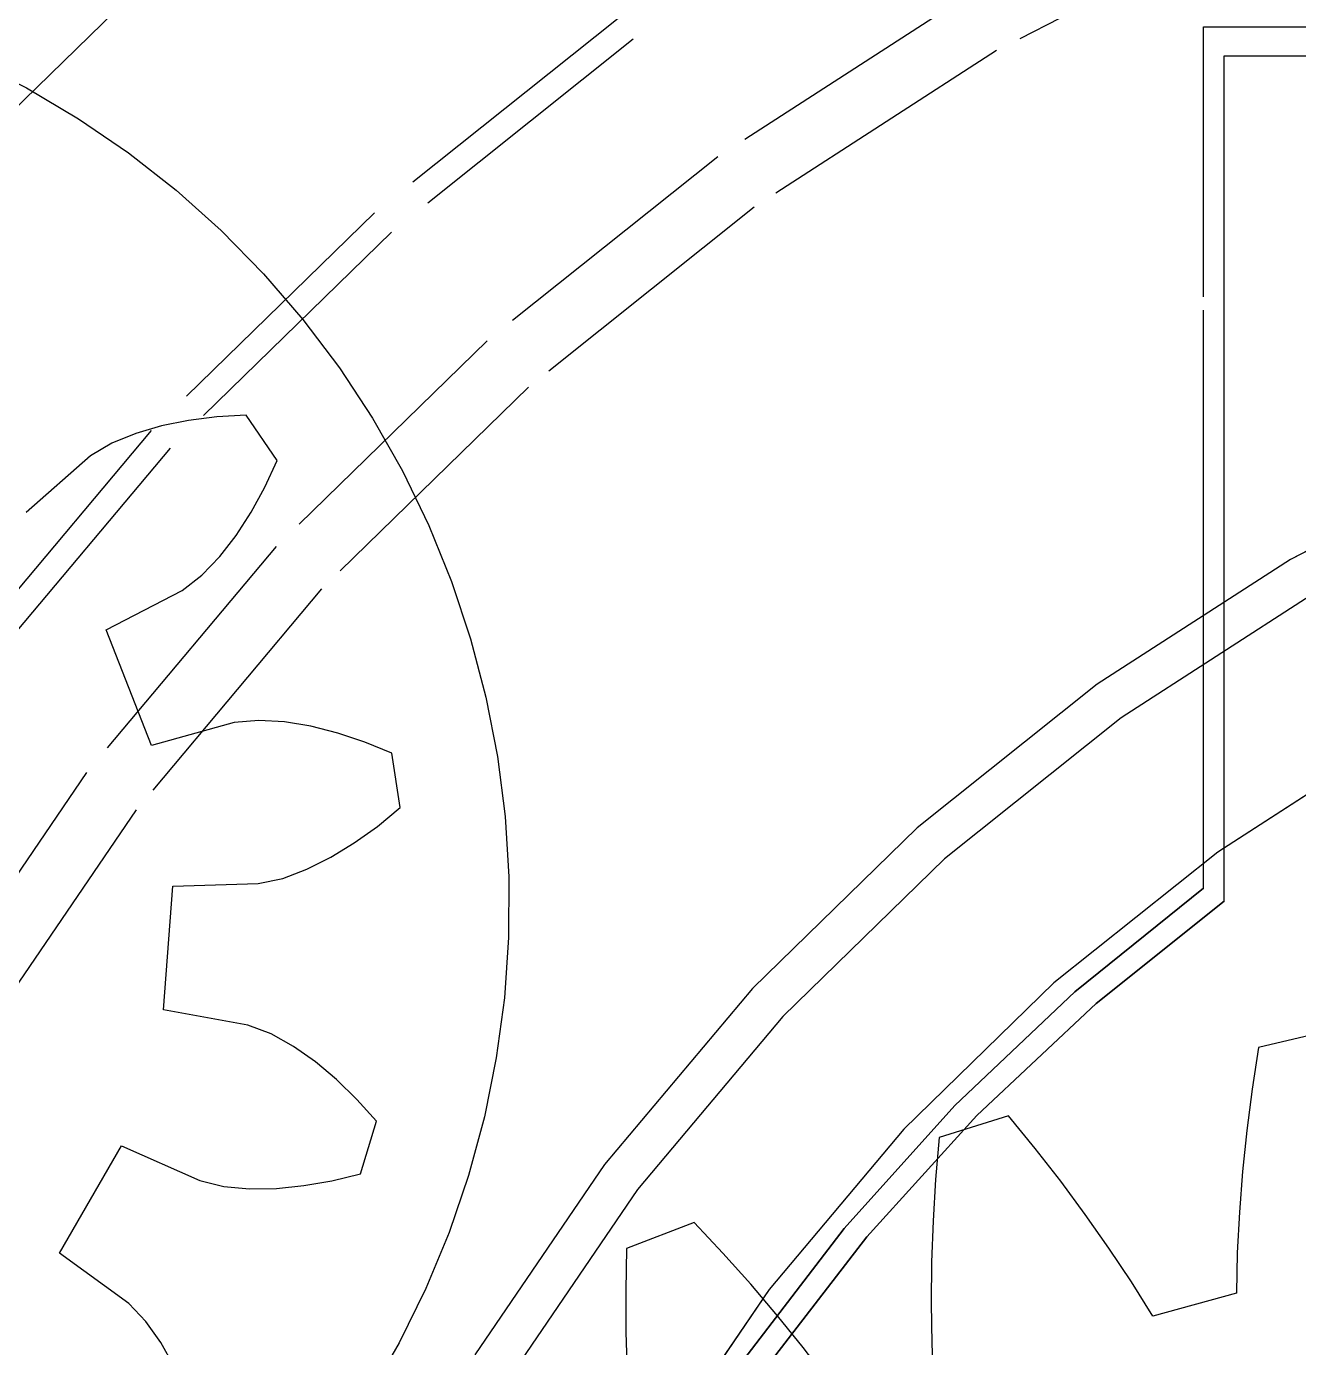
# Model space of a CAD drawing. Header units: millimetres. Extents: x -9 to 243, y -53 to 196.
# Drawn here: x 13.56 to 19.71, y 151.55 to 157.94 of the extents above; entities that cross this region are included whole.
import ezdxf

# ---------------------------------------------------------------- set-up
doc = ezdxf.new("R2010")
doc.units = ezdxf.units.MM
doc.linetypes.add('DASHED', pattern=[1.524, 1.27, -0.254])
doc.layers.add('HIDDEN', color=8, linetype='DASHED')
doc.layers.add('VISIBLE', color=7, linetype='CONTINUOUS')

msp = doc.modelspace()

# ---------------------------------------------------------------- linework, layer by layer
at = {"layer": 'HIDDEN'}
for points in [[(32.86872, 160.56086), (31.3512, 161.24559), (29.77304, 161.77582), (28.14992, 162.14629), (26.49799, 162.3533), (24.83366, 162.39481), (23.17346, 162.27039), (21.5339, 161.9813), (19.93127, 161.53039), (18.38151, 160.92215), (16.9, 160.16262), (15.50148, 159.25936), (14.19985, 158.22135), (13.00803, 157.05888)], [(32.86872, 160.56086), (31.3512, 161.24559), (29.77304, 161.77582), (28.14992, 162.14629), (26.49799, 162.3533), (24.83366, 162.39481), (23.17346, 162.27039), (21.5339, 161.9813), (19.93127, 161.53039), (18.38151, 160.92215), (16.9, 160.16262), (15.50148, 159.25936), (14.19985, 158.22135), (13.00803, 157.05888)], [(32.86872, 160.56086), (31.3512, 161.24559), (29.77304, 161.77582), (28.14992, 162.14629), (26.49799, 162.3533), (24.83366, 162.39481), (23.17346, 162.27039), (21.5339, 161.9813), (19.93127, 161.53039), (18.38151, 160.92215), (16.9, 160.16262), (15.50148, 159.25936), (14.19985, 158.22135), (13.00803, 157.05888)], [(32.86872, 160.56086), (31.3512, 161.24559), (29.77304, 161.77582), (28.14992, 162.14629), (26.49799, 162.3533), (24.83366, 162.39481), (23.17346, 162.27039), (21.5339, 161.9813), (19.93127, 161.53039), (18.38151, 160.92215), (16.9, 160.16262), (15.50148, 159.25936), (14.19985, 158.22135), (13.00803, 157.05888)], [(32.14985, 159.15866), (30.77551, 159.77878), (29.34626, 160.25898), (27.8763, 160.59449), (26.38024, 160.78197), (24.87294, 160.81956), (23.36939, 160.70689), (21.88453, 160.44507), (20.43312, 160.0367), (19.02959, 159.48586), (17.68787, 158.798), (16.42131, 157.97996), (15.24249, 157.03989), (14.16313, 155.98711), (13.19396, 154.8321)], [(32.09316, 159.04808), (30.73012, 159.66311), (29.31261, 160.13936), (27.85472, 160.47212), (26.37095, 160.65806), (24.87604, 160.69534), (23.38484, 160.58359), (21.91219, 160.32392), (20.4727, 159.91891), (19.08069, 159.37259), (17.75, 158.69038), (16.49384, 157.87907), (15.32471, 156.94672), (14.25422, 155.90259), (13.29301, 154.75707)], [(33.00841, 157.71237), (31.77381, 158.42517), (30.47438, 159.01149), (29.12302, 159.46553), (27.73317, 159.78275), (26.31864, 159.96001), (24.89349, 159.99556), (23.47189, 159.88902), (22.06795, 159.64147), (20.69564, 159.25536), (19.36859, 158.73453), (18.1, 158.08416), (16.90247, 157.31071), (15.78789, 156.42187), (14.76736, 155.42647), (13.85101, 154.3344), (13.04794, 153.15652)], [(33.00841, 157.71237), (31.77381, 158.42517), (30.47438, 159.01149), (29.12302, 159.46553), (27.73317, 159.78275), (26.31864, 159.96001), (24.89349, 159.99556), (23.47189, 159.88902), (22.06795, 159.64147), (20.69564, 159.25536), (19.36859, 158.73453), (18.1, 158.08416), (16.90247, 157.31071), (15.78789, 156.42187), (14.76736, 155.42647), (13.85101, 154.3344), (13.04794, 153.15652)], [(32.84565, 157.46036), (31.63695, 158.15821), (30.36477, 158.73223), (29.04177, 159.17674), (27.68107, 159.48731), (26.29622, 159.66085), (24.90097, 159.69565), (23.50919, 159.59135), (22.13471, 159.34899), (20.79119, 158.97098), (19.49198, 158.46108), (18.25, 157.82436), (17.07759, 157.06713), (15.9864, 156.19694), (14.98727, 155.22242), (14.09014, 154.15326), (13.30393, 153.00009)], [(32.84565, 157.46036), (31.63695, 158.15821), (30.36477, 158.73223), (29.04177, 159.17674), (27.68107, 159.48731), (26.29622, 159.66085), (24.90097, 159.69565), (23.50919, 159.59135), (22.13471, 159.34899), (20.79119, 158.97098), (19.49198, 158.46108), (18.25, 157.82436), (17.07759, 157.06713), (15.9864, 156.19694), (14.98727, 155.22242), (14.09014, 154.15326), (13.30393, 153.00009)], [(19.25, 155.10987), (19.25, 157.94)], [(19.25, 153.77487), (19.25, 157.94)], [(19.25, 157.94), (31.25, 157.94)], [(19.25, 157.94), (31.25, 157.94)], [(13.2996, 157.77641), (13.56028, 157.64404), (13.81182, 157.49502), (14.05315, 157.32998), (14.28325, 157.14962), (14.50115, 156.9547), (14.70594, 156.74604), (14.89675, 156.52452), (15.07277, 156.29108), (15.23325, 156.0467), (15.37754, 155.79242), (15.505, 155.5293), (15.61511, 155.25846), (15.7074, 154.98105), (15.78148, 154.69822), (15.83704, 154.41118), (15.87384, 154.12114), (15.89173, 153.82933), (15.89064, 153.53696), (15.87056, 153.24529), (15.83159, 152.95553), (15.77388, 152.66892), (15.69768, 152.38666), (15.60331, 152.10994), (15.49117, 151.83994), (15.36174, 151.57779), (15.21556, 151.32459)], [(13.2996, 157.77641), (13.56028, 157.64404), (13.81182, 157.49502), (14.05315, 157.32998), (14.28325, 157.14962), (14.50115, 156.9547), (14.70594, 156.74604), (14.89675, 156.52452), (15.07277, 156.29108), (15.23325, 156.0467), (15.37754, 155.79242), (15.505, 155.5293), (15.61511, 155.25846), (15.7074, 154.98105), (15.78148, 154.69822), (15.83704, 154.41118), (15.87384, 154.12114), (15.89173, 153.82933), (15.89064, 153.53696), (15.87056, 153.24529), (15.83159, 152.95553), (15.77388, 152.66892), (15.69768, 152.38666), (15.60331, 152.10994), (15.49117, 151.83994), (15.36174, 151.57779), (15.21556, 151.32459)], [(19.35, 153.71202), (19.35, 157.8)], [(19.35, 157.8), (31.15, 157.8)], [(32.20815, 154.42524), (31.30482, 155.07469), (30.34131, 155.63097), (29.32721, 156.08855), (28.27258, 156.44289), (27.18791, 156.69045), (26.08399, 156.82879), (24.97177, 156.85653), (23.86232, 156.77339), (22.76667, 156.5802), (21.69569, 156.27887), (20.66004, 155.87241), (19.67, 155.36484), (18.73542, 154.76123), (17.86559, 154.06756), (17.06914, 153.29073), (16.354, 152.43846), (15.72727, 151.51922)], [(32.08345, 154.26887), (31.19631, 154.90668), (30.25007, 155.453), (29.25414, 155.90238), (28.21841, 156.25036), (27.15318, 156.49349), (26.06904, 156.62935), (24.97676, 156.65659), (23.88719, 156.57494), (22.81117, 156.38521), (21.75939, 156.08928), (20.74229, 155.6901), (19.77, 155.19164), (18.85217, 154.59884), (17.99792, 153.9176), (17.21575, 153.15469), (16.51343, 152.3177), (15.89793, 151.41493)], [(14.48013, 156.05356), (14.34352, 156.03621)], [(14.48013, 156.05356), (14.34352, 156.03621)], [(14.62186, 156.06184), (14.48013, 156.05356)], [(14.62186, 156.06184), (14.48013, 156.05356)], [(14.77159, 155.84223), (14.62186, 156.06184)], [(14.77159, 155.84223), (14.62186, 156.06184)], [(14.21278, 156.00961), (14.08884, 155.97332)], [(14.21278, 156.00961), (14.08884, 155.97332)], [(14.34352, 156.03621), (14.21278, 156.00961)], [(14.34352, 156.03621), (14.21278, 156.00961)], [(13.97319, 155.92628), (13.86978, 155.86461)], [(13.97319, 155.92628), (13.86978, 155.86461)], [(14.08884, 155.97332), (13.97319, 155.92628)], [(14.08884, 155.97332), (13.97319, 155.92628)], [(13.86978, 155.86461), (13.55814, 155.59218)], [(13.86978, 155.86461), (13.55814, 155.59218)], [(32.34409, 152.97321), (31.58466, 153.64341), (30.76227, 154.23466), (29.8851, 154.7411), (28.96186, 155.15768), (28.00174, 155.48026), (27.01427, 155.70565), (26.00926, 155.83159), (24.9967, 155.85684), (23.98667, 155.78115), (22.98919, 155.60527), (22.01418, 155.33094), (21.07132, 154.9609), (20.17, 154.49882), (19.31916, 153.94929), (18.52727, 153.31778), (17.80219, 152.61056), (17.15113, 151.83465), (16.58056, 150.99778)], [(14.7121, 155.71332), (14.77159, 155.84223)], [(14.7121, 155.71332), (14.77159, 155.84223)], [(14.64604, 155.5925), (14.7121, 155.71332)], [(14.64604, 155.5925), (14.7121, 155.71332)], [(14.57352, 155.48051), (14.64604, 155.5925)], [(14.57352, 155.48051), (14.64604, 155.5925)], [(14.49445, 155.37839), (14.57352, 155.48051)], [(14.49445, 155.37839), (14.57352, 155.48051)], [(14.40841, 155.28793), (14.49445, 155.37839)], [(14.40841, 155.28793), (14.49445, 155.37839)], [(14.31322, 155.2142), (14.40841, 155.28793)], [(14.31322, 155.2142), (14.40841, 155.28793)], [(13.94578, 155.02363), (14.31322, 155.2142)], [(13.94578, 155.02363), (14.31322, 155.2142)], [(14.16477, 154.46564), (13.94578, 155.02363)], [(14.16477, 154.46564), (13.94578, 155.02363)], [(19.25, 153.89912), (19.25, 154.87178)], [(14.56375, 154.57587), (14.16477, 154.46564)], [(14.56375, 154.57587), (14.16477, 154.46564)], [(14.68367, 154.58656), (14.56375, 154.57587)], [(14.68367, 154.58656), (14.56375, 154.57587)], [(14.80828, 154.57877), (14.68367, 154.58656)], [(14.80828, 154.57877), (14.68367, 154.58656)], [(14.93569, 154.55769), (14.80828, 154.57877)], [(14.93569, 154.55769), (14.80828, 154.57877)], [(15.06503, 154.52493), (14.93569, 154.55769)], [(15.06503, 154.52493), (14.93569, 154.55769)], [(15.19564, 154.48129), (15.06503, 154.52493)], [(15.19564, 154.48129), (15.06503, 154.52493)], [(15.32693, 154.42725), (15.19564, 154.48129)], [(15.32693, 154.42725), (15.19564, 154.48129)], [(15.36654, 154.16442), (15.32693, 154.42725)], [(15.36654, 154.16442), (15.32693, 154.42725)], [(15.25701, 154.07409), (15.36654, 154.16442)], [(15.25701, 154.07409), (15.36654, 154.16442)], [(15.14507, 153.99389), (15.25701, 154.07409)], [(15.14507, 153.99389), (15.25701, 154.07409)], [(15.03114, 153.92446), (15.14507, 153.99389)], [(15.03114, 153.92446), (15.14507, 153.99389)], [(14.9156, 153.86677), (15.03114, 153.92446)], [(14.9156, 153.86677), (15.03114, 153.92446)], [(14.68107, 153.79746), (14.79882, 153.82259)], [(14.68107, 153.79746), (14.79882, 153.82259)], [(14.79882, 153.82259), (14.9156, 153.86677)], [(14.79882, 153.82259), (14.9156, 153.86677)], [(14.22254, 153.18745), (14.26733, 153.7852)], [(14.22254, 153.18745), (14.26733, 153.7852)], [(14.26733, 153.7852), (14.68107, 153.79746)], [(14.26733, 153.7852), (14.68107, 153.79746)], [(19.25, 153.77487), (18.62808, 153.27323), (18.04794, 152.72381), (17.51322, 152.13008), (17.02732, 151.49578), (16.59329, 150.82493), (16.21386, 150.12174), (15.89144, 149.39066), (15.62806, 148.6363), (15.42538, 147.86342), (15.28467, 147.07689), (15.20683, 146.28167), (15.19235, 145.48278), (15.24131, 144.68526), (15.35341, 143.89415), (15.52794, 143.11442), (15.76381, 142.35101), (16.05951, 141.60872), (16.4132, 140.89224), (16.82263, 140.2061), (17.28522, 139.55461), (17.79806, 138.94188)], [(19.35, 153.71202), (18.73173, 153.21762), (18.15472, 152.67563), (17.62262, 152.08949), (17.1388, 151.4629), (16.70633, 150.79983), (16.32794, 150.10448), (16.00603, 149.38124), (15.74263, 148.63471), (15.53942, 147.86959), (15.39767, 147.09075), (15.31829, 146.3031), (15.30178, 145.51163), (15.34824, 144.72136), (15.45739, 143.93728), (15.62851, 143.16436), (15.86055, 142.40748), (16.15202, 141.67146), (16.50108, 140.96093), (16.90552, 140.2804), (17.36278, 139.63417), (17.86997, 139.02635), (18.42387, 138.46077)], [(14.62983, 153.11365), (14.22254, 153.18745)], [(14.62983, 153.11365), (14.22254, 153.18745)], [(14.74252, 153.07125), (14.62983, 153.11365)], [(14.74252, 153.07125), (14.62983, 153.11365)], [(14.8514, 153.01017), (14.74252, 153.07125)], [(14.8514, 153.01017), (14.74252, 153.07125)], [(19.85741, 153.08632), (19.51552, 153.00484)], [(19.85741, 153.08632), (19.51552, 153.00484)], [(14.95705, 152.9359), (14.8514, 153.01017)], [(14.95705, 152.9359), (14.8514, 153.01017)], [(19.51552, 153.00484), (19.48515, 152.80415)], [(19.51552, 153.00484), (19.48515, 152.80415)], [(15.05937, 152.85026), (14.95705, 152.9359)], [(15.05937, 152.85026), (14.95705, 152.9359)], [(15.15811, 152.75427), (15.05937, 152.85026)], [(15.15811, 152.75427), (15.05937, 152.85026)], [(19.48515, 152.80415), (19.45955, 152.6044)], [(19.48515, 152.80415), (19.45955, 152.6044)], [(15.25295, 152.64863), (15.15811, 152.75427)], [(15.25295, 152.64863), (15.15811, 152.75427)], [(18.30742, 152.67391), (17.97173, 152.56978)], [(18.30742, 152.67391), (17.97173, 152.56978)], [(18.43582, 152.51671), (18.30742, 152.67391)], [(18.43582, 152.51671), (18.30742, 152.67391)], [(15.1746, 152.39464), (15.25295, 152.64863)], [(15.1746, 152.39464), (15.25295, 152.64863)], [(19.45955, 152.6044), (19.4389, 152.40567)], [(19.45955, 152.6044), (19.4389, 152.40567)], [(13.71999, 152.01077), (14.01971, 152.52989)], [(13.71999, 152.01077), (14.01971, 152.52989)], [(14.01971, 152.52989), (14.3978, 152.36143)], [(14.01971, 152.52989), (14.3978, 152.36143)], [(17.97173, 152.56978), (17.95484, 152.36751)], [(17.97173, 152.56978), (17.95484, 152.36751)], [(18.55965, 152.35789), (18.43582, 152.51671)], [(18.55965, 152.35789), (18.43582, 152.51671)], [(19.4389, 152.40567), (19.42343, 152.20808)], [(19.4389, 152.40567), (19.42343, 152.20808)], [(14.3978, 152.36143), (14.51479, 152.33298)], [(14.3978, 152.36143), (14.51479, 152.33298)], [(14.7683, 152.32396), (14.90108, 152.33708)], [(14.7683, 152.32396), (14.90108, 152.33708)], [(14.90108, 152.33708), (15.03672, 152.36077)], [(14.90108, 152.33708), (15.03672, 152.36077)], [(15.03672, 152.36077), (15.1746, 152.39464)], [(15.03672, 152.36077), (15.1746, 152.39464)], [(17.95484, 152.36751), (17.94264, 152.16649)], [(17.95484, 152.36751), (17.94264, 152.16649)], [(18.67869, 152.19743), (18.55965, 152.35789)], [(18.67869, 152.19743), (18.55965, 152.35789)], [(14.51479, 152.33298), (14.63917, 152.32211)], [(14.51479, 152.33298), (14.63917, 152.32211)], [(14.63917, 152.32211), (14.7683, 152.32396)], [(14.63917, 152.32211), (14.7683, 152.32396)], [(16.78844, 152.15889), (16.46045, 152.03257)], [(16.78844, 152.15889), (16.46045, 152.03257)], [(16.92705, 152.01062), (16.78844, 152.15889)], [(16.92705, 152.01062), (16.78844, 152.15889)], [(17.94264, 152.16649), (17.93531, 151.96683)], [(17.94264, 152.16649), (17.93531, 151.96683)], [(18.7927, 152.0353), (18.67869, 152.19743)], [(18.7927, 152.0353), (18.67869, 152.19743)], [(19.42343, 152.20808), (19.4134, 152.01172)], [(19.42343, 152.20808), (19.4134, 152.01172)], [(16.46045, 152.03257), (16.45711, 151.82962)], [(16.46045, 152.03257), (16.45711, 151.82962)], [(18.90139, 151.87147), (18.7927, 152.0353)], [(18.90139, 151.87147), (18.7927, 152.0353)], [(14.05493, 151.76757), (13.71999, 152.01077)], [(14.05493, 151.76757), (13.71999, 152.01077)], [(17.06121, 151.86042), (16.92705, 152.01062)], [(17.06121, 151.86042), (16.92705, 152.01062)], [(17.93531, 151.96683), (17.93306, 151.76864)], [(17.93531, 151.96683), (17.93306, 151.76864)], [(19.4134, 152.01172), (19.40921, 151.81675)], [(19.4134, 152.01172), (19.40921, 151.81675)], [(16.45711, 151.82962), (16.45836, 151.62824)], [(16.45711, 151.82962), (16.45836, 151.62824)], [(17.1907, 151.70827), (17.06121, 151.86042)], [(17.1907, 151.70827), (17.06121, 151.86042)], [(19.00436, 151.70585), (18.90139, 151.87147)], [(19.00436, 151.70585), (18.90139, 151.87147)], [(14.13807, 151.68048), (14.05493, 151.76757)], [(14.13807, 151.68048), (14.05493, 151.76757)], [(17.93306, 151.76864), (17.93618, 151.57206)], [(17.93306, 151.76864), (17.93618, 151.57206)], [(19.40921, 151.81675), (19.00436, 151.70585)], [(19.40921, 151.81675), (19.00436, 151.70585)], [(17.31529, 151.55413), (17.1907, 151.70827)], [(17.31529, 151.55413), (17.1907, 151.70827)], [(14.20967, 151.57819), (14.13807, 151.68048)], [(14.20967, 151.57819), (14.13807, 151.68048)], [(14.27263, 151.46544), (14.20967, 151.57819)], [(14.27263, 151.46544), (14.20967, 151.57819)], [(16.45836, 151.62824), (16.46438, 151.42854)], [(16.45836, 151.62824), (16.46438, 151.42854)], [(17.93618, 151.57206), (17.94502, 151.37724)], [(17.93618, 151.57206), (17.94502, 151.37724)], [(17.43468, 151.39792), (17.31529, 151.55413)], [(17.43468, 151.39792), (17.31529, 151.55413)]]:
    msp.add_lwpolyline(points, dxfattribs=at)
at = {"layer": 'VISIBLE'}
for points in [[(19.35, 153.71202), (19.35, 157.8)], [(19.35, 157.8), (31.15, 157.8)], [(32.20815, 154.42524), (31.30482, 155.07469), (30.34131, 155.63097), (29.32721, 156.08855), (28.27258, 156.44289), (27.18791, 156.69045), (26.08399, 156.82879), (24.97177, 156.85653), (23.86232, 156.77339), (22.76667, 156.5802), (21.69569, 156.27887), (20.66004, 155.87241), (19.67, 155.36484), (18.73542, 154.76123), (17.86559, 154.06756), (17.06914, 153.29073), (16.354, 152.43846), (15.72727, 151.51922)], [(32.08345, 154.26887), (31.19631, 154.90668), (30.25007, 155.453), (29.25414, 155.90238), (28.21841, 156.25036), (27.15318, 156.49349), (26.06904, 156.62935), (24.97676, 156.65659), (23.88719, 156.57494), (22.81117, 156.38521), (21.75939, 156.08928), (20.74229, 155.6901), (19.77, 155.19164), (18.85217, 154.59884), (17.99792, 153.9176), (17.21575, 153.15469), (16.51343, 152.3177), (15.89793, 151.41493)], [(32.34409, 152.97321), (31.58466, 153.64341), (30.76227, 154.23466), (29.8851, 154.7411), (28.96186, 155.15768), (28.00174, 155.48026), (27.01427, 155.70565), (26.00926, 155.83159), (24.9967, 155.85684), (23.98667, 155.78115), (22.98919, 155.60527), (22.01418, 155.33094), (21.07132, 154.9609), (20.17, 154.49882), (19.31916, 153.94929), (18.52727, 153.31778), (17.80219, 152.61056), (17.15113, 151.83465), (16.58056, 150.99778)], [(19.25, 154.87178), (19.25, 155.10987)], [(19.25, 153.77487), (19.25, 153.89912)], [(17.79806, 138.94188), (17.28522, 139.55461), (16.82263, 140.2061), (16.4132, 140.89224), (16.05951, 141.60872), (15.76381, 142.35101), (15.52794, 143.11442), (15.35341, 143.89415), (15.24131, 144.68526), (15.19235, 145.48278), (15.20683, 146.28167), (15.28467, 147.07689), (15.42538, 147.86342), (15.62806, 148.6363), (15.89144, 149.39066), (16.21386, 150.12174), (16.59329, 150.82493), (17.02732, 151.49578), (17.51322, 152.13008), (18.04794, 152.72381), (18.62808, 153.27323), (19.25, 153.77487)], [(18.42387, 138.46077), (17.86997, 139.02635), (17.36278, 139.63417), (16.90552, 140.2804), (16.50108, 140.96093), (16.15202, 141.67146), (15.86055, 142.40748), (15.62851, 143.16436), (15.45739, 143.93728), (15.34824, 144.72136), (15.30178, 145.51163), (15.31829, 146.3031), (15.39767, 147.09075), (15.53942, 147.86959), (15.74263, 148.63471), (16.00603, 149.38124), (16.32794, 150.10448), (16.70633, 150.79983), (17.1388, 151.4629), (17.62262, 152.08949), (18.15472, 152.67563), (18.73173, 153.21762), (19.35, 153.71202)]]:
    msp.add_lwpolyline(points, dxfattribs=at)

doc.saveas('drawing.dxf')
